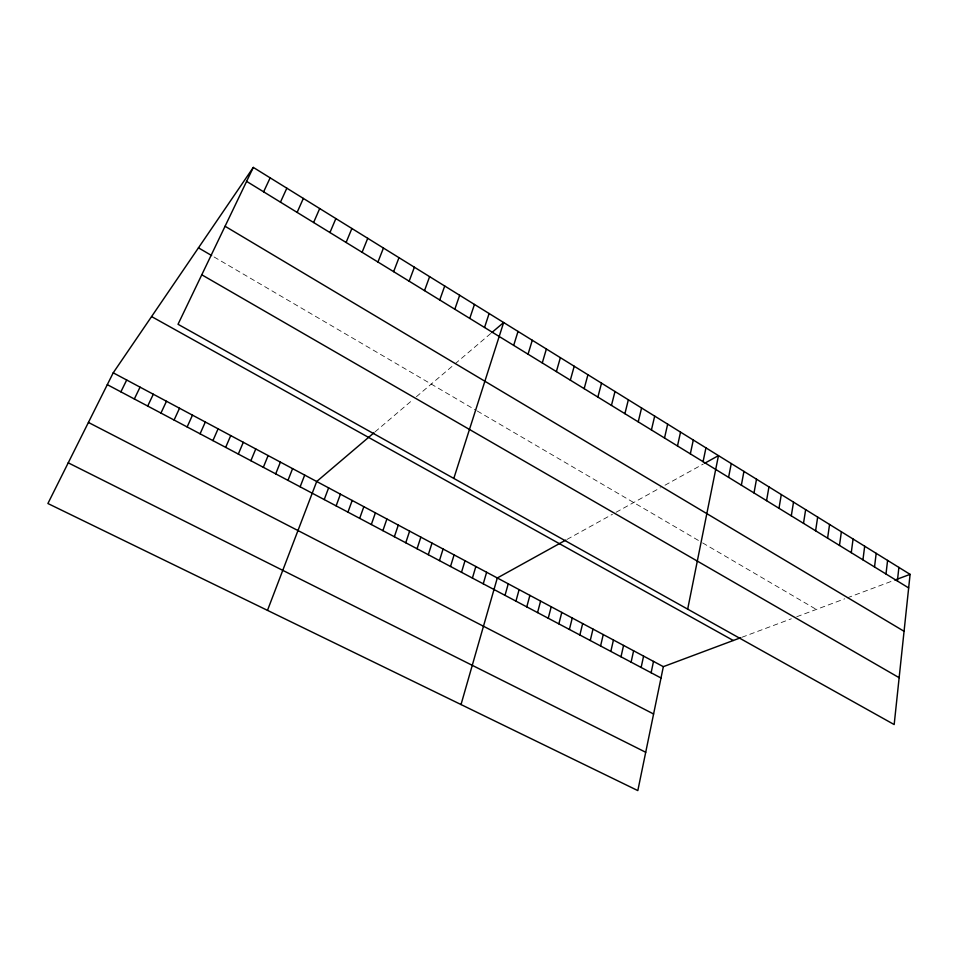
<?xml version="1.0" encoding="UTF-8"?>
<svg xmlns="http://www.w3.org/2000/svg" width="958" height="958" viewBox="0 0 958 958"><rect width="100%" height="100%" fill="white"/><g stroke="black" fill="none" stroke-linecap="round" stroke-linejoin="round"><path stroke-width="0.72" stroke-dasharray="4.79 3.59" d="M375.021 431.902L413.293 399.354M416.395 396.72L453.972 364.759M455.098 363.8L490.676 333.552M567.064 539.39L612.461 514.278M616.114 512.255L660.385 487.754M665.008 485.203L703.352 463.995M741.923 637.262L791.332 618.784M796.769 616.748L844.716 598.822M847.255 597.864L893.455 580.584M214.041 256.948L476.102 410.335M477.3 411.03L701.472 542.228M702.633 542.911L816.312 609.444"/><path stroke-width="1.44" d="M910.1 574.357L894.173 724.559L178.032 324.283L253.307 167.411L910.1 574.357L894.82 580.069M897.383 581.003L898.891 567.411M885.994 574.01L887.587 560.406M874.522 566.968L876.187 553.341M862.942 559.855L864.679 546.216M851.267 552.682L853.075 539.031M839.483 545.449L841.375 531.786M827.592 538.145L829.568 524.469M815.605 530.78L817.665 517.081M803.499 523.355L805.642 509.644M791.296 515.859L793.523 502.136M778.986 508.291L781.297 494.556M766.556 500.663L768.951 486.904M754.006 492.963L756.509 479.192M741.36 485.191L743.935 471.408M728.583 477.347L731.265 463.552M687.676 609.144L718.464 455.625L704.597 463.301M703.076 461.684L705.938 447.865M740.69 637.729L663.343 666.66L637.824 790.59L47.9 503.513L113.224 372.818L253.307 167.411M651.117 672.744L653.5 661.403M690.335 453.864L693.293 440.033M641.141 667.463L643.584 656.11M677.486 445.973L680.539 432.13M631.106 662.146L633.609 650.781M621 656.793L623.562 645.417M664.517 438.01L667.666 424.154M610.833 651.404L613.443 640.004M600.582 645.967L603.253 634.567M651.428 429.962L654.685 416.107M590.26 640.507L592.99 629.083M638.232 421.855L641.573 407.988M579.865 634.998L582.668 623.562M569.399 629.454L572.261 618.006M624.903 413.676L628.352 399.785M558.861 623.874L561.783 612.413M611.444 405.414L615 391.523M548.239 618.245L551.221 606.773M597.876 397.079L601.528 383.176M537.558 612.581L540.599 601.097M526.78 606.881L529.894 595.373M584.164 388.661L587.937 374.746M515.943 601.133L519.116 589.625M570.333 380.17L574.213 366.243M505.01 595.349L508.255 583.817M556.37 371.596L560.37 357.669M461.026 704.549L497.31 577.973L565.783 540.096M483.251 583.817L486.628 572.261M542.276 362.938L546.383 348.999M472.414 578.069L475.851 566.513M461.505 572.297L465.013 560.717M528.05 354.197L532.277 340.258M450.511 566.477L454.092 554.886M513.68 345.383L518.027 331.432M439.447 560.61L443.087 549.018M453.805 478.425L503.645 322.523L491.741 332.642M428.298 554.706L432.01 543.102M417.065 548.754L420.849 537.139M484.544 327.48L489.119 313.529M405.761 542.767L409.617 531.139M394.361 536.731L398.3 525.092M469.755 318.403L474.461 304.44M382.889 530.648L386.888 518.996M454.822 309.23L459.66 295.268M371.321 524.517L375.404 512.865M439.746 299.974L444.716 286.011M359.681 518.35L363.836 506.686M347.946 512.135L352.185 500.459M424.526 290.633L429.615 276.658M336.126 505.872L340.437 494.184M409.15 281.185L414.383 267.21M324.223 499.573L328.618 487.861M393.63 271.653L398.983 257.678M267.486 610.366L316.703 481.503L373.943 432.824M300.141 486.808L304.692 475.096M377.943 262.025L383.44 248.05M287.963 480.365L292.597 468.63M275.688 473.863L280.419 462.115M362.1 252.289L367.74 238.314M263.33 467.312L268.132 455.565M346.101 242.47L351.885 228.495M250.876 460.714L255.762 448.955M329.947 232.543L335.875 218.568M238.326 454.056L243.296 442.297M225.669 447.362L230.734 435.591M313.613 222.519L319.697 208.545M212.927 440.608L218.089 428.825M297.124 212.389L303.351 198.414M200.078 433.806L205.335 422.011M187.145 426.945L192.474 415.149M280.454 202.162L286.837 188.187M174.093 420.035L179.529 408.228M263.618 191.816L270.156 177.853M160.944 413.066L166.476 401.258M147.7 406.048L153.316 394.229M134.336 398.971L140.06 387.152M120.876 391.846L126.695 380.015M68.234 462.822L645.716 752.27M88.423 422.442L653.595 714.009M107.308 384.661L661.008 677.989M113.224 372.818L663.343 666.66M151.58 316.571L733.289 640.495M201.779 274.79L899.143 677.701M198.462 247.835L211.646 255.535M225.07 226.256L904.065 631.286M246.613 181.373L908.663 587.925"/></g></svg>
